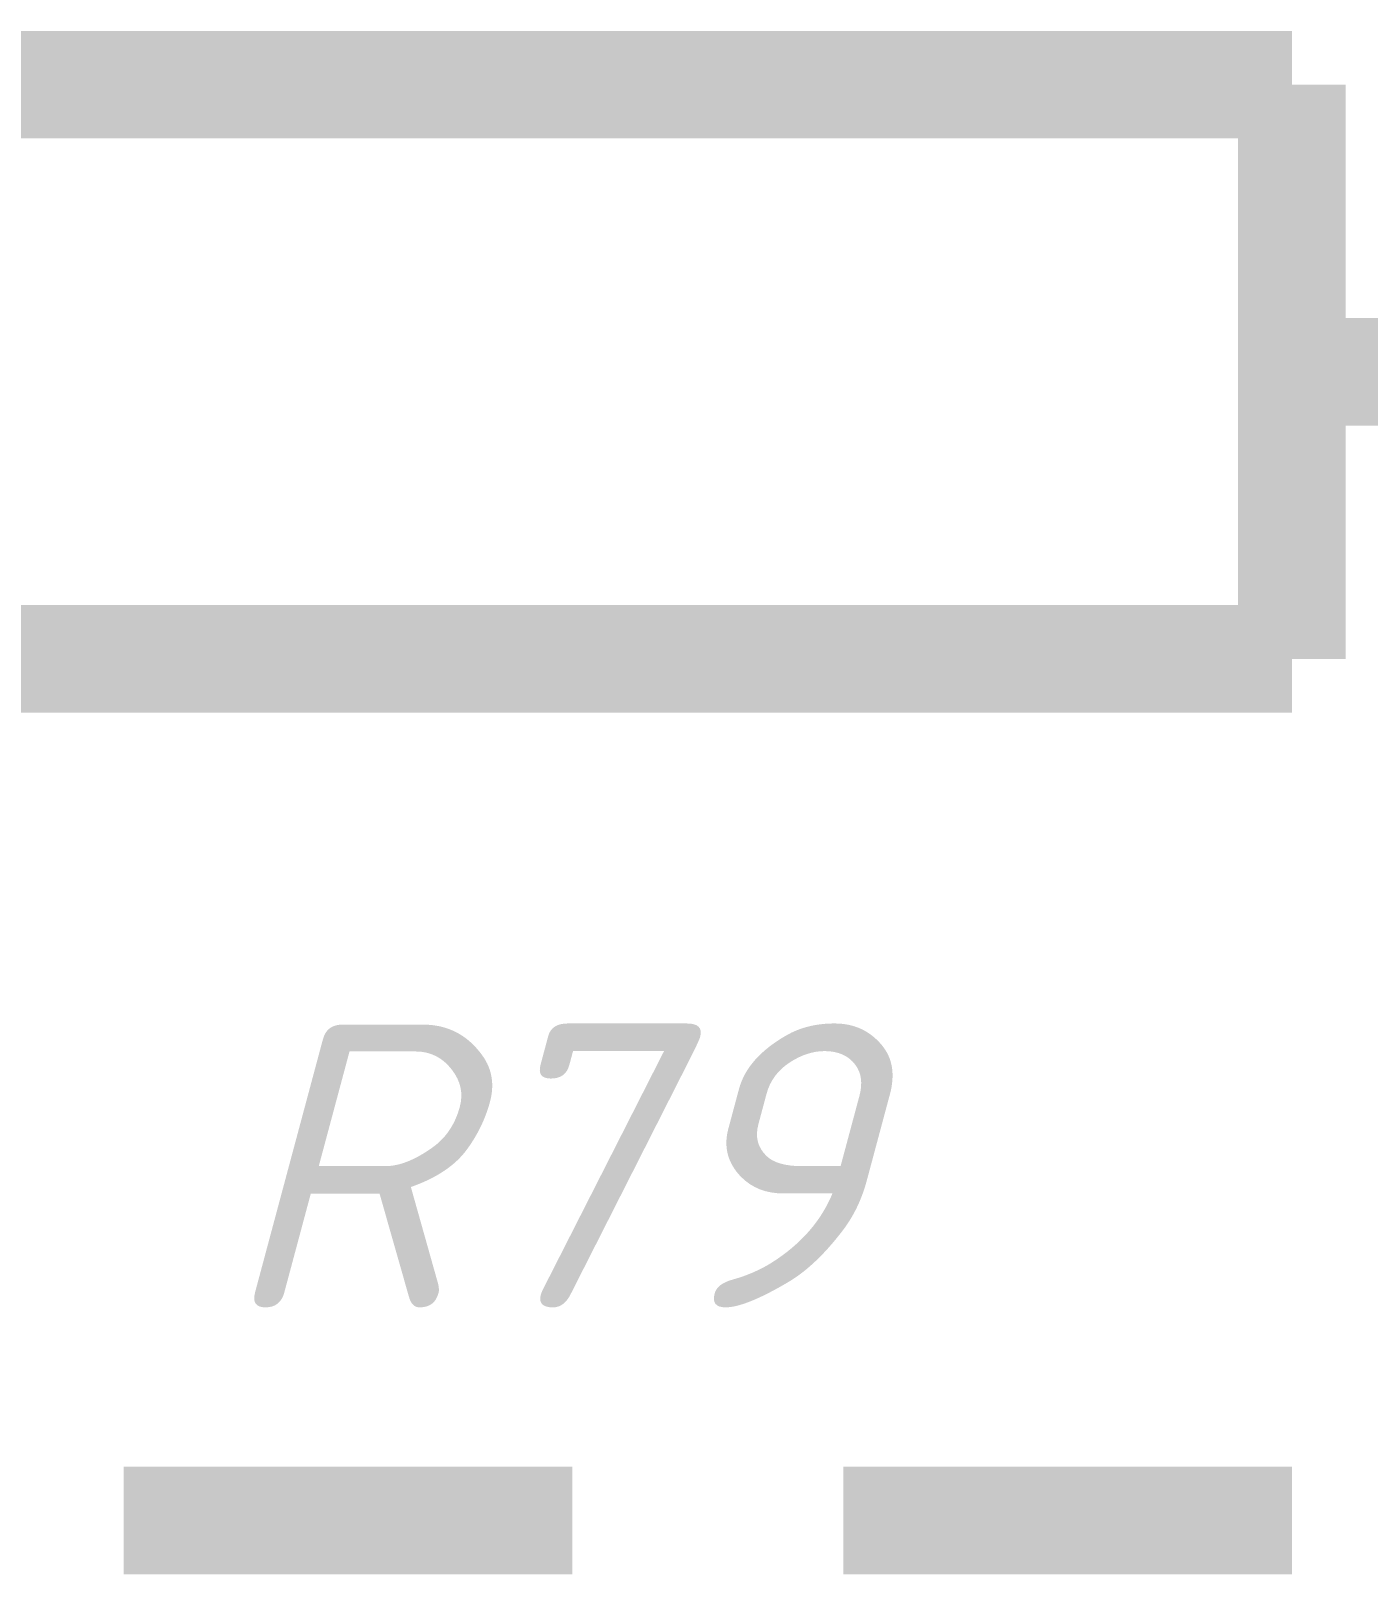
# Model space of a CAD drawing. Header units: inches. Extents: x 0 to 841, y 0 to 594.
# Drawn here: x 681.22 to 690.52, y 244.12 to 254.86 of the extents above; entities that cross this region are included whole.
import ezdxf

# ---------------------------------------------------------------- set-up
doc = ezdxf.new("R2010")
doc.units = ezdxf.units.IN
doc.layers.add('Sheet', color=255, linetype='Continuous')
doc.styles.get("Standard").update_dxf_attribs({"font": 'isocpeui.ttf'})

msp = doc.modelspace()

# ---------------------------------------------------------------- linework, layer by layer
at = {"layer": 'Sheet'}
for points in [[(689.994, 254.485, 0.749, 0.749, 0), (680, 254.485, 0.749, 0.749, 0)], [(689.994, 250.487, 0.749, 0.749, 0), (689.994, 254.485, 0.749, 0.749, 0)], [(689.994, 252.486, 0.749, 0.749, 0), (695.002, 252.486, 0.749, 0.749, 0)], [(689.994, 252.486, 0.3, 0.3, 0), (695.002, 252.486, 0.3, 0.3, 0)], [(680, 250.487, 0.749, 0.749, 0), (689.994, 250.487, 0.749, 0.749, 0)], [(684.986, 244.49, 0.749, 0.749, 0), (681.864, 244.49, 0.749, 0.749, 0)], [(689.994, 244.49, 0.749, 0.749, 0), (686.872, 244.49, 0.749, 0.749, 0)]]:
    msp.add_lwpolyline(points, format="xyseb", dxfattribs=at)

# ---------------------------------------------------------------- texts
msp.add_text('R79', height=1.9764, dxfattribs=at).set_placement((682.538, 245.973))

doc.saveas('drawing.dxf')
